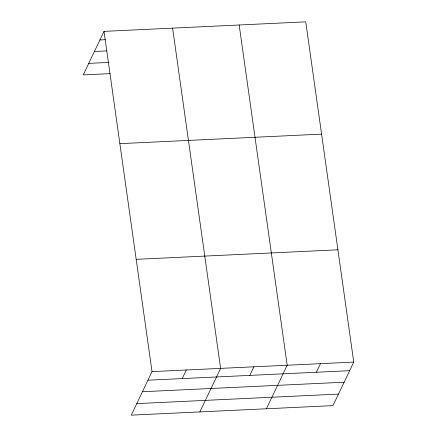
<?xml version="1.0" encoding="UTF-8"?>
<svg xmlns="http://www.w3.org/2000/svg" width="437" height="437" viewBox="0 0 437 437"><rect width="100%" height="100%" fill="white"/><g stroke="black" fill="none" stroke-linecap="round" stroke-linejoin="round"><path stroke-width="0.66" d="M104.017 31.371L152.027 371.614L131.258 415.15L332.983 405.629L353.752 362.093L305.742 21.85L104.017 31.371L83.249 74.907L110.146 73.64M182.224 378.584L186.32 369.997M199.846 411.911L220.614 368.375L172.604 28.132M249.8 375.394L253.897 366.807M266.417 408.77L287.18 365.234L239.17 24.991M316.372 372.253L320.463 363.666M99.92 39.958L105.301 39.707M94.419 51.49L106.524 50.921M88.749 63.376L108.922 62.42M119.858 143.653L321.583 134.132M136.18 259.332L337.905 249.811M152.027 371.614L353.752 362.093M147.93 380.201L349.655 370.68M142.429 391.732L344.154 382.211M136.759 403.619L338.484 394.098"/></g></svg>
